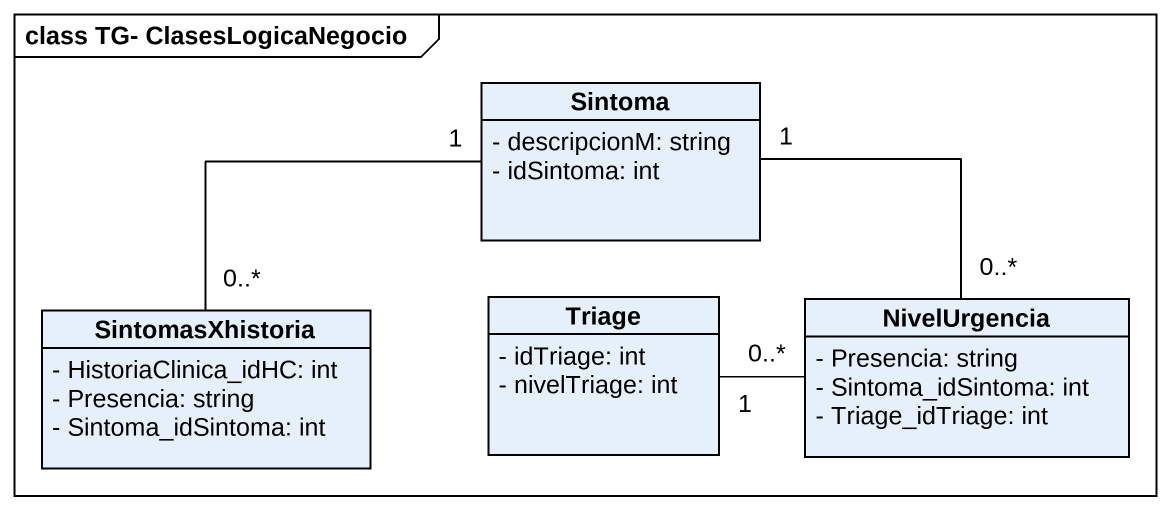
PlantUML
@startuml
mainframe class TG- ClasesLogicaNegocio
hide circle
hide empty members
skinparam classAttributeIconSize 0
class Sintoma {
  - descripcionM: string
  - idSintoma: int
}
class Triage {
  - idTriage: int
  - nivelTriage: int
}
class NivelUrgencia {
  - Presencia: string
  - Sintoma_idSintoma: int
  - Triage_idTriage: int
}
class SintomasXhistoria {
  - HistoriaClinica_idHC: int
  - Presencia: string
  - Sintoma_idSintoma: int
}
Sintoma "1" -left- "0..*" SintomasXhistoria
NivelUrgencia "0..*" -up- "1" Sintoma
NivelUrgencia "0..*" -left- "1" Triage
@enduml
